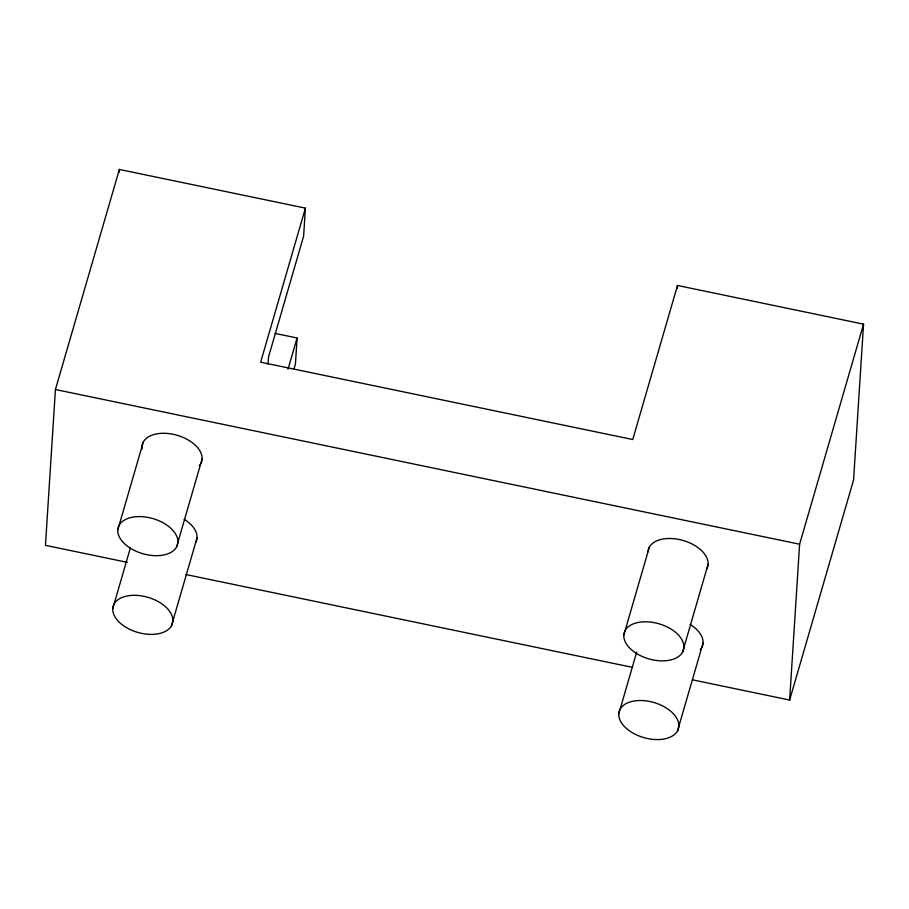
<?xml version="1.0" encoding="UTF-8"?>
<svg xmlns="http://www.w3.org/2000/svg" width="909" height="909" viewBox="0 0 909 909"><rect width="100%" height="100%" fill="white"/><g stroke="black" fill="none" stroke-linecap="round" stroke-linejoin="round"><path stroke-width="1.36" d="M268.075 363.998L268.53 356.93L303.617 236.17L305.413 208.127L119.363 169.449L55.426 389.518L45.45 545.332L127.362 562.364M119.181 172.278L119.363 169.449M275.052 333.398L297.095 337.989L295.436 363.941L293.846 369.395M677.319 288.278L677.5 285.471L863.55 324.149L853.574 479.963L789.637 700.044L692.453 679.83M789.637 700.044L799.613 544.218L863.55 324.149M117.784 529.89L143.315 442.001M112.75 608.61L130.476 547.593M176.562 546.968A30.872 18.271 16.2 0 0 141.202 516.63A30.872 18.271 16.2 0 0 125.749 544.821A30.872 18.271 16.2 0 0 176.562 546.968L202.093 459.068M171.517 625.687A30.872 18.271 16.2 0 0 136.168 595.35A30.872 18.271 16.2 0 0 120.704 623.529A30.872 18.271 16.2 0 0 171.517 625.687L197.06 537.787M305.413 208.127L260.656 362.18L632.744 439.524L677.5 285.471M288.028 369.19L297.095 337.989M623.801 635.084L649.333 547.184M618.768 713.804L636.72 651.992M682.579 652.151A30.872 18.271 16.2 0 0 647.219 621.824A30.872 18.271 16.2 0 0 631.766 650.003A30.872 18.271 16.2 0 0 682.579 652.151L708.111 564.262M677.535 730.87A30.872 18.271 16.2 0 0 642.186 700.544A30.872 18.271 16.2 0 0 626.733 728.723A30.872 18.271 16.2 0 0 677.535 730.87L703.077 642.981M55.426 389.518L799.613 544.218M185.675 574.488L632.744 667.422M142.088 449.046A30.872 18.271 16.2 0 1 177.141 435.275A30.872 18.271 16.2 0 1 199.355 465.681M648.003 551.763A30.872 18.271 16.2 0 1 683.159 540.469A30.872 18.271 16.2 0 1 706.782 568.841M184.141 519.278A30.872 18.271 16.2 0 1 195.73 542.366M690.158 624.46A30.872 18.271 16.2 0 1 700.328 649.594"/></g></svg>
